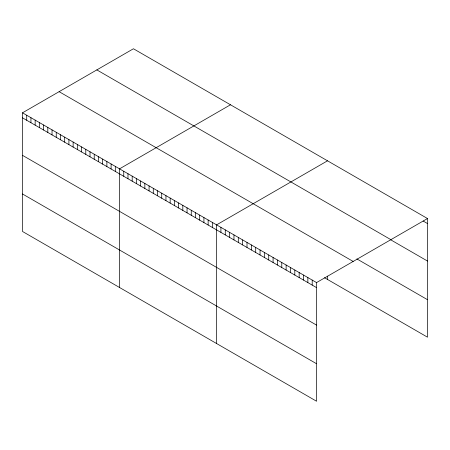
<?xml version="1.0" encoding="UTF-8"?>
<svg xmlns="http://www.w3.org/2000/svg" width="450" height="450" viewBox="0 0 450 450"><rect width="100%" height="100%" fill="white"/><g stroke="black" fill="none" stroke-linecap="round" stroke-linejoin="round"><path stroke-width="0.67" d="M22.5 112.815L316.553 282.583L316.553 401.243L22.5 231.469L22.5 112.815L133.447 48.758L427.5 218.531L427.5 337.185L324.506 277.723M230.484 104.782L119.537 168.84L119.537 287.494M327.521 160.808L216.574 224.865L216.574 343.519M316.553 282.583L427.5 218.531M423.152 221.046L427.5 223.554M96.834 69.896L390.887 239.67M390.549 239.721L427.5 261.051M356.861 258.907L427.5 299.689M59.113 91.676L353.166 261.444M22.5 117.844L316.553 287.612M22.5 155.34L316.553 325.108M22.5 193.972L316.553 363.741M327.521 276.114L327.521 279.461M312.204 280.074L312.204 285.103M307.856 277.566L307.856 282.594M303.514 275.057L303.514 280.08M299.166 272.548L299.166 277.571M294.817 270.034L294.817 275.062M290.469 267.525L290.469 272.554M286.121 265.016L286.121 270.045M281.779 262.507L281.779 267.536M277.431 259.999L277.431 265.022M273.082 257.49L273.082 262.513M268.734 254.981L268.734 260.004M264.392 252.467L264.392 257.496M260.044 249.958L260.044 254.987M255.696 247.449L255.696 252.478M251.347 244.941L251.347 249.969M247.005 242.432L247.005 247.455M242.657 239.923L242.657 244.946M238.309 237.409L238.309 242.438M233.961 234.9L233.961 239.929M229.612 232.391L229.612 237.42M225.27 229.882L225.27 234.911M220.922 227.374L220.922 232.397M212.355 222.429L212.355 227.453M208.136 219.994L208.136 225.017M203.917 217.558L203.917 222.581M199.699 215.117L199.699 220.146M195.48 212.681L195.48 217.71M191.261 210.246L191.261 215.274M187.042 207.81L187.042 212.839M182.824 205.374L182.824 210.403M178.605 202.939L178.605 207.968M174.386 200.503L174.386 205.532M170.167 198.067L170.167 203.096M165.949 195.632L165.949 200.661M161.724 193.196L161.724 198.225M157.506 190.761L157.506 195.789M153.287 188.325L153.287 193.354M149.068 185.889L149.068 190.918M144.849 183.454L144.849 188.482M140.631 181.018L140.631 186.047M136.412 178.583L136.412 183.611M132.193 176.147L132.193 181.176M127.974 173.711L127.974 178.74M123.756 171.276L123.756 176.299M115.318 166.404L115.318 171.428M111.099 163.969L111.099 168.992M106.881 161.533L106.881 166.556M102.662 159.097L102.662 164.121M98.443 156.662L98.443 161.685M94.224 154.226L94.224 159.249M90.006 151.791L90.006 156.814M85.787 149.355L85.787 154.378M81.568 146.919L81.568 151.942M77.349 144.478L77.349 149.507M73.131 142.043L73.131 147.071M68.906 139.607L68.906 144.636M64.688 137.171L64.688 142.2M60.469 134.736L60.469 139.764M56.25 132.3L56.25 137.329M52.031 129.864L52.031 134.893M47.812 127.429L47.812 132.457M43.594 124.993L43.594 130.022M39.375 122.558L39.375 127.586M35.156 120.122L35.156 125.151M30.938 117.686L30.938 122.715M26.719 115.251L26.719 120.279"/></g></svg>
